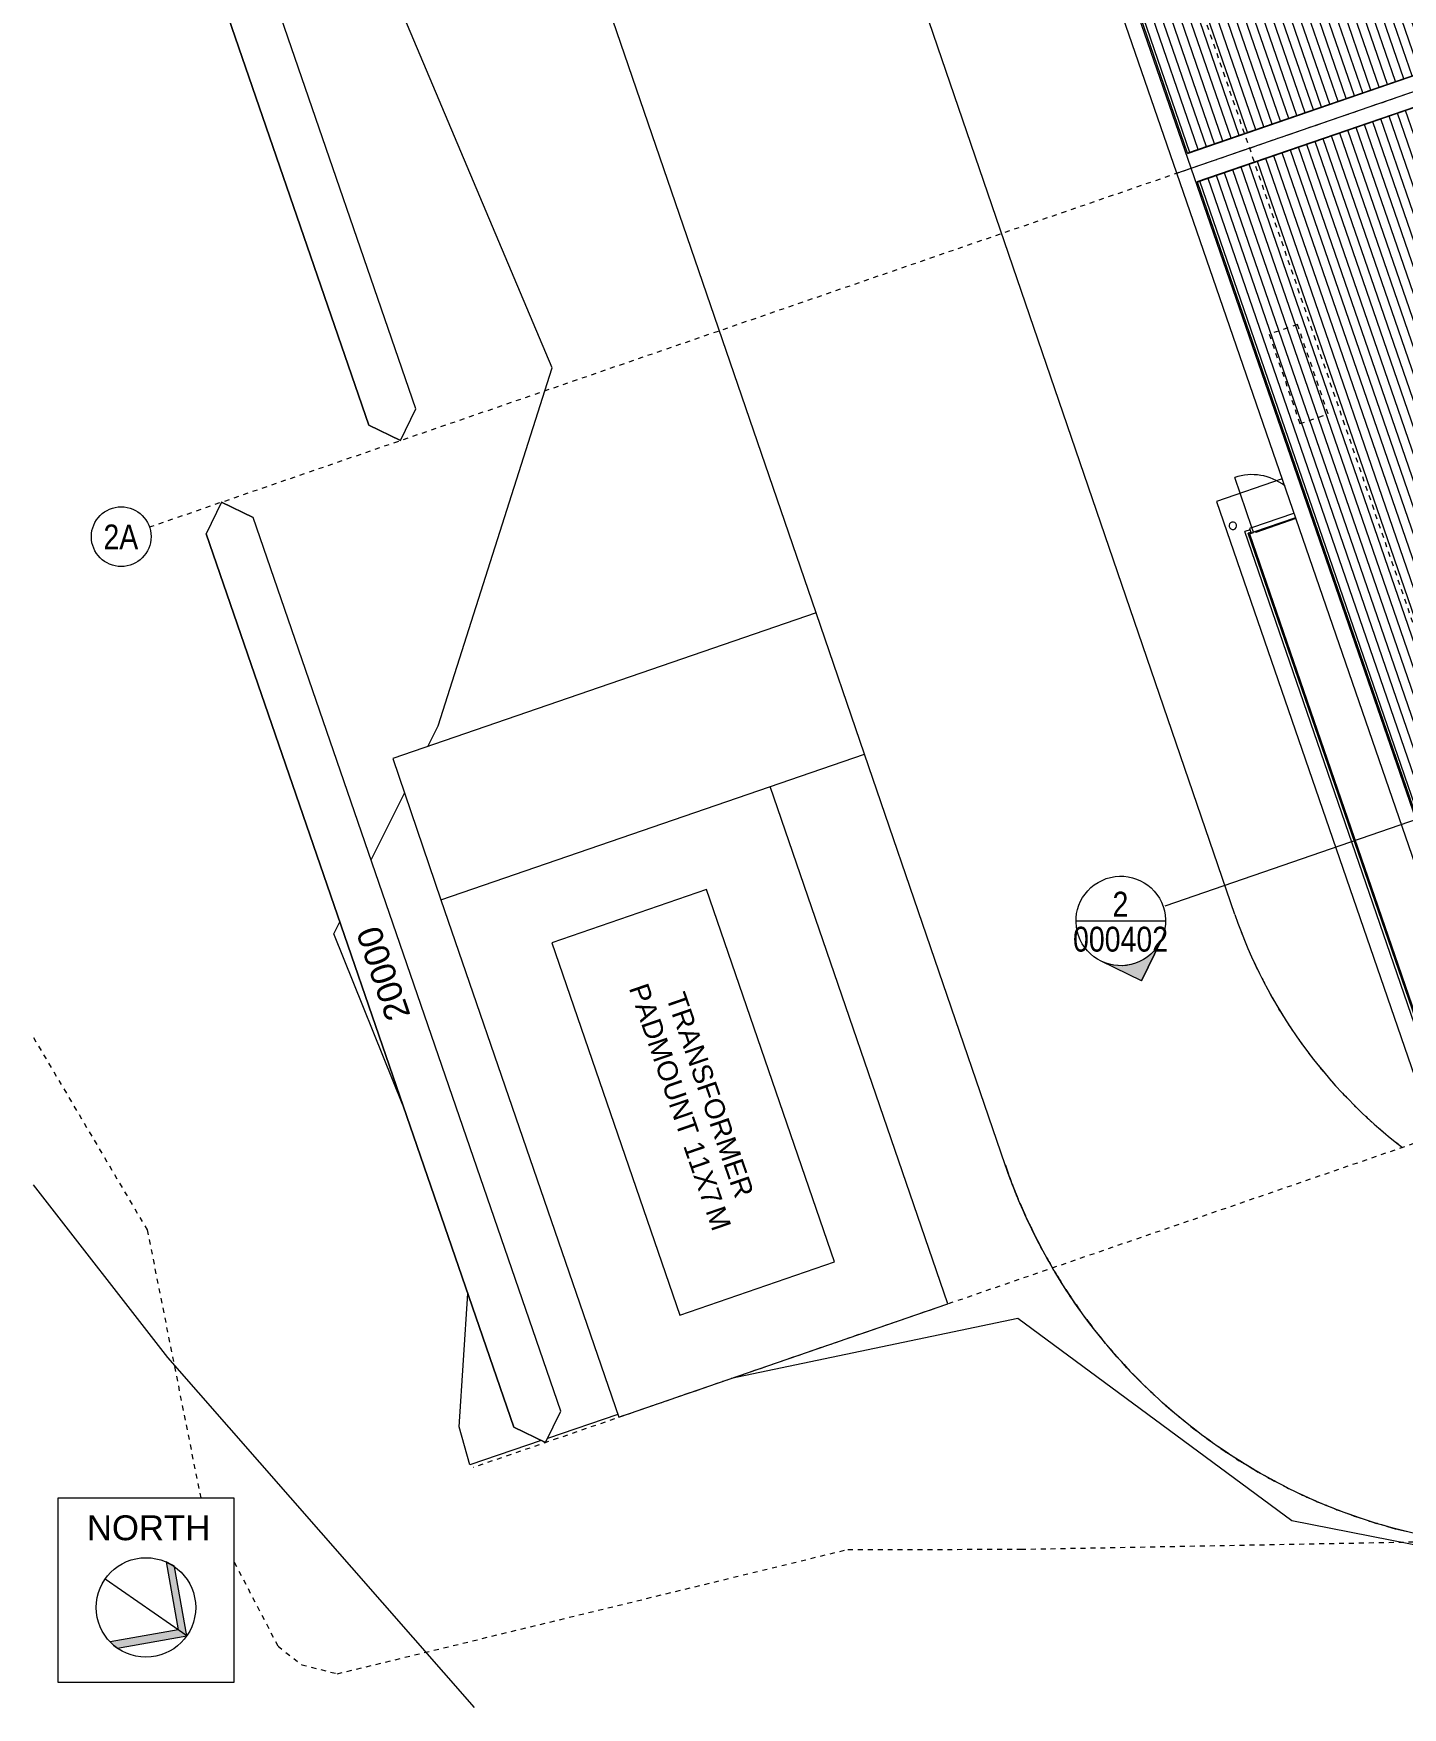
# Model space of a CAD drawing. Header units: metres. Extents: x -2477 to -2336, y 3945 to 4052.
# Drawn here: x -2476.03 to -2448.5, y 3945.45 to 3979.11 of the extents above; entities that cross this region are included whole.
import ezdxf

# ---------------------------------------------------------------- set-up
doc = ezdxf.new("R2010")
doc.units = ezdxf.units.M
for name, pattern in [('03 Dash Tight', [0.0045, 0.003, -0.0015]), ('AEC_Double Dash', [0.039, 0.015, -0.004, 0.006, -0.004, 0.006, -0.004]), ('Grid Line', [0.021, 0.012, -0.003, 0.003, -0.003])]:
    doc.linetypes.add(name, pattern=pattern)
for name, color, linetype, lineweight in [('A-ANNO-NOTE', 131, 'Continuous', 5), ('A-DETL', 90, 'Continuous', 13), ('A-DETL-GENF', 92, 'Continuous', 5), ('A-DETL-THIN', 151, 'Continuous', 5), ('A-DOOR', 31, 'Continuous', 5), ('A-FLOR', 192, 'Continuous', 5), ('A-GENM', 13, 'Continuous', 5), ('A-GLAZ-CWMG', 51, 'Continuous', 5), ('A-ROOF', 132, 'Continuous', 5), ('A-ROOF-PATT', 132, 'Continuous', 5), ('C-PRKG', 70, 'Continuous', 5), ('C-PROP-LINE', 91, 'AEC_Double Dash', 13), ('C-TOPO', 7, 'Continuous', 5), ('G-ANNO-SYMB', 111, 'Continuous', 5), ('G-ANNO-TEXT', 231, 'Continuous', 5), ('S-GRID', 1, 'Continuous', 5), ('S-GRID-IDEN', 1, 'Continuous', 5)]:
    doc.layers.add(name, color=color, linetype=linetype, lineweight=lineweight)
doc.styles.add('Arial', font='arial.ttf', dxfattribs={"height": 0.5})
doc.styles.add('Arial Narrow', font='ARIALN.TTF', dxfattribs={"height": 0.5})
doc.styles.add('Arial_1', font='arial.ttf', dxfattribs={"height": 0.4})

# ---------------------------------------------------------------- blocks, each defined once
blk = doc.blocks.new('Generic Models 3 - Generic Models 2-971299-ROOF - Part A')
at = {"layer": 'A-GENM'}
for p, q in [((-2396.794, 3972.914), (-2399.897, 3971.816)), ((-2394.151, 3965.449), (-2396.794, 3972.914)), ((-2399.897, 3971.816), (-2397.253, 3964.35)), ((-2397.253, 3964.35), (-2394.151, 3965.449))]:
    blk.add_line(p, q, dxfattribs=at)
blk = doc.blocks.new('Ridge Capping - Ridge Capping-1882401-ROOF - Part A')
at = {"layer": 'A-ROOF'}
for p, q in [((-2347.947, 4012.804), (-2452.826, 3976.69)), ((-2347.954, 4012.81), (-2452.82, 3976.701)), ((-2452.729, 3976.407), (-2347.725, 4012.564)), ((-2347.626, 4012.281), (-2452.631, 3976.124)), ((-2347.624, 4012.274), (-2452.621, 3976.12))]:
    blk.add_line(p, q, dxfattribs=at)
blk = doc.blocks.new('Roof Gutters3 - Roof Gutters-1885272-ROOF - Part A')
at = {"layer": 'A-ROOF'}
for p, q in [((-2453.039, 3976.301), (-2459.493, 3995.01)), ((-2452.747, 3976.401), (-2459.201, 3995.111)), ((-2452.821, 3976.699), (-2459.175, 3995.119)), ((-2453.039, 3976.301), (-2452.747, 3976.401)), ((-2446.585, 3957.591), (-2453.039, 3976.301)), ((-2452.747, 3976.401), (-2452.729, 3976.407)), ((-2446.293, 3957.691), (-2452.747, 3976.401)), ((-2446.268, 3957.701), (-2452.622, 3976.121))]:
    blk.add_line(p, q, dxfattribs=at)
blk = doc.blocks.new('Bollard_Typical - 150mm Diameter - BOL001 _fixed_-V14-ROOF - Part A')
at = {"layer": 'C-PRKG'}
for start, end in [(360, 180), (180, 0)]:
    blk.add_arc((0.0012, -0.075), 0.075, start, end, dxfattribs=at)
blk = doc.blocks.new('Rectangular Mullion - LVR002 - Swaged Louvre-3392766-ROOF - Part A')
at = {"layer": 'A-GLAZ-CWMG'}
for p, q in [((-2447.711, 3957.596), (-2451.671, 3969.095)), ((-2447.658, 3957.614), (-2451.599, 3969.06)), ((-2451.574, 3969.047), (-2447.639, 3957.621)), ((-2447.658, 3957.614), (-2447.711, 3957.596)), ((-2447.639, 3957.621), (-2447.658, 3957.614))]:
    blk.add_line(p, q, dxfattribs=at)
blk = doc.blocks.new('Rectangular Mullion - LVR002 - Swaged Louvre-3392767-ROOF - Part A')
at = {"layer": 'A-GLAZ-CWMG'}
for p, q in [((-2451.565, 3969.131), (-2451.671, 3969.095)), ((-2451.547, 3969.078), (-2451.599, 3969.06)), ((-2451.574, 3969.047), (-2451.493, 3969.075)), ((-2451.495, 3969.08), (-2451.493, 3969.075))]:
    blk.add_line(p, q, dxfattribs=at)
blk = doc.blocks.new('Curtain_Wall_Louvre_DoubleDoor - Louvre Double Door-3474615-ROOF - Part A')
at = {"layer": 'A-DOOR'}
for p, q in [((0.177, 0.067), (1.028, 0.067)), ((0.177, 0.065), (1.028, 0.065)), ((1.028, 0.067), (1.028, 0.065)), ((1.028, 0.065), (1.028, 0.05)), ((1.072, -0.05), (1.072, -1.114))]:
    blk.add_line(p, q, dxfattribs=at)
blk.add_arc((1.072, -0.042), 1.072, 213.1658, 270, dxfattribs=at)
blk = doc.blocks.new('Rectangular Mullion - 50x100mm-3470729-ROOF - Part A')
at = {"layer": 'A-GLAZ-CWMG'}
for p, q in [((-2451.527, 3969.174), (-2450.681, 3969.466)), ((-2450.648, 3969.371), (-2451.494, 3969.08)), ((-2451.494, 3969.08), (-2451.527, 3969.174))]:
    blk.add_line(p, q, dxfattribs=at)
blk = doc.blocks.new('Rectangular Mullion - 50x100mm-3397065-ROOF - Part A')
at = {"layer": 'A-GLAZ-CWMG'}
for p, q in [((-0.05, -0.05), (-0.05, 0.05)), ((-0.05, 0.05), (0, 0.05)), ((0, 0.05), (0, -0.05)), ((0, -0.05), (-0.05, -0.05))]:
    blk.add_line(p, q, dxfattribs=at)
blk = doc.blocks.new('Family - ___-240017-ROOF - Part A')
at = {"layer": 'C-PROP-LINE'}
for p, q in [((-2476.029, 3958.921), (-2473.742, 3955.054)), ((-2473.742, 3955.054), (-2472.666, 3949.666)), ((-2472.666, 3949.666), (-2472.665, 3949.663)), ((-2456.174, 3948.633), (-2448.033, 3948.786)), ((-2471.992, 3948.373), (-2471.111, 3946.683)), ((-2469.919, 3946.129), (-2459.651, 3948.629)), ((-2459.651, 3948.629), (-2456.174, 3948.633)), ((-2471.111, 3946.683), (-2470.635, 3946.311)), ((-2470.635, 3946.311), (-2469.919, 3946.129))]:
    blk.add_line(p, q, dxfattribs=at)
blk = doc.blocks.new('Dimension - Grids _2D_ - 1-200-639481-ROOF - Part A')
at = {"layer": 'A-DETL-GENF'}
for p, q in [((-9.323, 0.5), (-9.823, 0)), ((-9.823, 0), (-9.323, 0.5)), ((9.677, 0.5), (-9.323, 0.5)), ((-9.323, 0.5), (9.677, 0.5)), ((10.177, 0), (9.677, 0.5)), ((10.177, 0), (9.677, 0.5)), ((-9.823, 0), (-9.323, -0.5)), ((-9.823, 0), (-9.323, -0.5)), ((9.677, -0.5), (10.177, 0)), ((10.177, 0), (9.677, -0.5)), ((-9.323, -0.5), (9.677, -0.5)), ((-9.323, -0.5), (9.677, -0.5))]:
    blk.add_line(p, q, dxfattribs=at)
blk = doc.blocks.new('Grid - A1-3055139-ROOF - Part A')
at = {"layer": 'S-GRID-IDEN'}
blk.add_circle((0, 0), 0.003, dxfattribs=at)
blk = doc.blocks.new('Section - Black 2-3055132-ROOF - Part A')
at = {"layer": 'G-ANNO-SYMB'}
h = blk.add_hatch(color=256, dxfattribs=at)
edge = h.paths.add_edge_path()
edge.add_line((-0.00788, 0.00318), (-0.0047, 0.00636))
edge.add_line((-0.0047, 0.00636), (-0.00152, 0.00318))
edge.add_arc((-0.0047, 0), 0.0045, 45, 135)
for p, q in [((-0.0047, 0.00636), (-0.00788, 0.00318)), ((-0.0047, 0.00636), (-0.00788, 0.00318)), ((-0.0047, 0.00636), (-0.00152, 0.00318)), ((-0.00152, 0.00318), (-0.0047, 0.00636))]:
    blk.add_line(p, q, dxfattribs=at)
for start, end in [(360, 180), (45, 135), (180, 360)]:
    blk.add_arc((-0.0047, 0), 0.0045, start, end, dxfattribs=at)

msp = doc.modelspace()

# ---------------------------------------------------------------- hatches: boundary and pattern name
at = {"layer": 'A-DETL-GENF'}
msp.add_hatch(color=7, dxfattribs=at).paths.add_polyline_path([(-2474.341, 3946.645), (-2472.947, 3946.89), (-2473.193, 3948.283), (-2473.276, 3948.335), (-2473.363, 3948.379), (-2473.121, 3947.012), (-2474.488, 3946.771), (-2474.417, 3946.705)])
at = {"layer": 'A-ROOF-PATT'}
h = msp.add_hatch(dxfattribs=at)
h.set_pattern_fill('FP_3', color=256, style=0, pattern_type=2)
h.set_pattern_definition([(289, (-11.344, 32.944), (0.165465751, 0.056974427), [])])
h.paths.add_polyline_path([(-2452.821, 3976.7), (-2347.954, 4012.81), (-2353.849, 4029.929), (-2353.842, 4029.932), (-2354.291, 4031.234), (-2459.175, 3995.119), (-2453.039, 3977.33)])
h.paths.add_polyline_path([(-2449.674, 3987.384), (-2449.671, 3987.386), (-2449.671, 3987.385)])
h.paths.add_polyline_path([(-2448.824, 3987.677), (-2448.821, 3987.679), (-2448.822, 3987.678)])
h.paths.add_polyline_path([(-2448.314, 3987.853), (-2448.312, 3987.855), (-2448.312, 3987.854)])
h.paths.add_polyline_path([(-2356.499, 4019.469), (-2356.496, 4019.471), (-2356.496, 4019.47)])
h.paths.add_polyline_path([(-2355.649, 4019.761), (-2355.646, 4019.764), (-2355.646, 4019.763)])
h.paths.add_polyline_path([(-2355.139, 4019.937), (-2355.136, 4019.939), (-2355.136, 4019.938)])
h.paths.add_polyline_path([(-2352.023, 4021.002), (-2352.031, 4021), (-2352.024, 4021.001)])
h.paths.add_polyline_path([(-2353.553, 4020.475), (-2353.561, 4020.474), (-2353.554, 4020.475)])
h.paths.add_polyline_path([(-2445.199, 3988.919), (-2445.207, 3988.918), (-2445.201, 3988.919)])
h.paths.add_polyline_path([(-2446.729, 3988.392), (-2446.737, 3988.39), (-2446.73, 3988.392)])
h.paths.add_polyline_path([(-2450.335, 3987.035), (-2450.384, 3987.183), (-2449.864, 3987.362), (-2449.85, 3987.324), (-2449.703, 3987.375), (-2449.427, 3987.47), (-2449.421, 3987.473), (-2444.712, 3989.097), (-2444.727, 3989.141), (-2444.723, 3989.141), (-2444.723, 3989.144), (-2444.565, 3989.198), (-2444.565, 3989.198), (-2444.561, 3989.198), (-2444.546, 3989.153), (-2439.228, 3990.984), (-2439.243, 3991.029), (-2439.239, 3991.029), (-2439.239, 3991.032), (-2439.082, 3991.086), (-2439.082, 3991.086), (-2439.078, 3991.086), (-2439.062, 3991.041), (-2433.744, 3992.872), (-2433.76, 3992.917), (-2433.756, 3992.918), (-2433.756, 3992.92), (-2433.598, 3992.974), (-2433.598, 3992.974), (-2433.594, 3992.974), (-2433.579, 3992.929), (-2428.261, 3994.76), (-2428.276, 3994.805), (-2428.272, 3994.806), (-2428.272, 3994.808), (-2428.114, 3994.862), (-2428.114, 3994.862), (-2428.11, 3994.862), (-2428.095, 3994.817), (-2422.777, 3996.649), (-2422.793, 3996.694), (-2422.789, 3996.694), (-2422.789, 3996.696), (-2422.631, 3996.75), (-2422.631, 3996.751), (-2422.627, 3996.75), (-2422.611, 3996.705), (-2417.293, 3998.537), (-2417.309, 3998.582), (-2417.305, 3998.582), (-2417.305, 3998.584), (-2417.147, 3998.638), (-2417.147, 3998.639), (-2417.143, 3998.638), (-2417.128, 3998.594), (-2411.81, 4000.425), (-2411.825, 4000.47), (-2411.822, 4000.47), (-2411.821, 4000.473), (-2411.664, 4000.527), (-2411.664, 4000.527), (-2411.66, 4000.527), (-2411.644, 4000.482), (-2406.327, 4002.314), (-2406.342, 4002.358), (-2406.338, 4002.358), (-2406.338, 4002.361), (-2406.18, 4002.415), (-2406.18, 4002.415), (-2406.176, 4002.415), (-2406.161, 4002.37), (-2400.843, 4004.201), (-2400.858, 4004.246), (-2400.854, 4004.247), (-2400.854, 4004.249), (-2400.697, 4004.303), (-2400.697, 4004.303), (-2400.693, 4004.303), (-2400.677, 4004.258), (-2395.359, 4006.089), (-2395.375, 4006.134), (-2395.371, 4006.135), (-2395.371, 4006.137), (-2395.213, 4006.191), (-2395.213, 4006.191), (-2395.209, 4006.191), (-2395.194, 4006.146), (-2389.876, 4007.978), (-2389.891, 4008.023), (-2389.887, 4008.023), (-2389.887, 4008.025), (-2389.729, 4008.079), (-2389.729, 4008.08), (-2389.725, 4008.079), (-2389.71, 4008.035), (-2384.392, 4009.866), (-2384.408, 4009.911), (-2384.404, 4009.911), (-2384.404, 4009.914), (-2384.246, 4009.968), (-2384.246, 4009.968), (-2384.242, 4009.968), (-2384.226, 4009.923), (-2378.908, 4011.754), (-2378.924, 4011.799), (-2378.92, 4011.799), (-2378.92, 4011.802), (-2378.762, 4011.856), (-2378.762, 4011.856), (-2378.758, 4011.856), (-2378.743, 4011.811), (-2373.425, 4013.642), (-2373.44, 4013.687), (-2373.437, 4013.688), (-2373.436, 4013.69), (-2373.279, 4013.744), (-2373.279, 4013.744), (-2373.275, 4013.744), (-2373.259, 4013.699), (-2367.941, 4015.53), (-2367.957, 4015.575), (-2367.953, 4015.576), (-2367.953, 4015.578), (-2367.795, 4015.632), (-2367.795, 4015.632), (-2367.791, 4015.632), (-2367.776, 4015.587), (-2362.458, 4017.419), (-2362.473, 4017.464), (-2362.469, 4017.464), (-2362.469, 4017.466), (-2362.312, 4017.52), (-2362.312, 4017.521), (-2362.308, 4017.52), (-2362.292, 4017.476), (-2356.974, 4019.307), (-2356.99, 4019.352), (-2356.986, 4019.352), (-2356.986, 4019.355), (-2356.828, 4019.409), (-2356.828, 4019.409), (-2356.824, 4019.408), (-2356.807, 4019.364), (-2356.534, 4019.458), (-2356.258, 4019.553), (-2356.212, 4019.569), (-2356.201, 4019.572), (-2355.797, 4019.712), (-2351.668, 4021.133), (-2351.68, 4021.17), (-2351.159, 4021.35), (-2351.109, 4021.202), (-2351.631, 4021.023), (-2351.666, 4021.125), (-2352.236, 4020.928), (-2356.805, 4019.354), (-2356.759, 4019.22), (-2356.764, 4019.223), (-2356.764, 4019.22), (-2356.765, 4019.219), (-2356.922, 4019.166), (-2356.922, 4019.166), (-2356.925, 4019.163), (-2356.972, 4019.299), (-2362.29, 4017.468), (-2362.243, 4017.332), (-2362.247, 4017.334), (-2362.248, 4017.332), (-2362.249, 4017.331), (-2362.405, 4017.278), (-2362.405, 4017.278), (-2362.408, 4017.275), (-2362.455, 4017.411), (-2367.773, 4015.58), (-2367.726, 4015.444), (-2367.731, 4015.446), (-2367.731, 4015.444), (-2367.733, 4015.443), (-2367.889, 4015.39), (-2367.889, 4015.389), (-2367.892, 4015.387), (-2367.939, 4015.523), (-2373.257, 4013.692), (-2373.21, 4013.556), (-2373.215, 4013.558), (-2373.215, 4013.556), (-2373.216, 4013.555), (-2373.372, 4013.502), (-2373.372, 4013.501), (-2373.375, 4013.499), (-2373.422, 4013.635), (-2378.74, 4011.803), (-2378.694, 4011.668), (-2378.698, 4011.67), (-2378.698, 4011.667), (-2378.7, 4011.667), (-2378.856, 4011.613), (-2378.856, 4011.613), (-2378.859, 4011.611), (-2378.906, 4011.746), (-2384.224, 4009.915), (-2384.177, 4009.779), (-2384.182, 4009.782), (-2384.182, 4009.779), (-2384.183, 4009.779), (-2384.34, 4009.725), (-2384.34, 4009.725), (-2384.343, 4009.722), (-2384.389, 4009.858), (-2389.707, 4008.027), (-2389.661, 4007.891), (-2389.665, 4007.893), (-2389.665, 4007.891), (-2389.667, 4007.89), (-2389.823, 4007.837), (-2389.823, 4007.837), (-2389.826, 4007.834), (-2389.873, 4007.97), (-2395.191, 4006.139), (-2395.144, 4006.003), (-2395.149, 4006.005), (-2395.149, 4006.003), (-2395.153, 4006.001), (-2395.307, 4005.949), (-2395.307, 4005.948), (-2395.31, 4005.946), (-2395.357, 4006.082), (-2400.675, 4004.251), (-2400.628, 4004.115), (-2400.632, 4004.117), (-2400.633, 4004.115), (-2400.634, 4004.114), (-2400.79, 4004.061), (-2400.79, 4004.06), (-2400.793, 4004.058), (-2400.84, 4004.194), (-2406.158, 4002.363), (-2406.111, 4002.227), (-2406.116, 4002.229), (-2406.116, 4002.226), (-2406.118, 4002.226), (-2406.274, 4002.172), (-2406.274, 4002.172), (-2406.277, 4002.17), (-2406.324, 4002.306), (-2411.642, 4000.474), (-2411.595, 4000.339), (-2411.6, 4000.341), (-2411.6, 4000.338), (-2411.601, 4000.338), (-2411.757, 4000.284), (-2411.757, 4000.284), (-2411.76, 4000.282), (-2411.807, 4000.417), (-2417.125, 3998.586), (-2417.079, 3998.45), (-2417.083, 3998.452), (-2417.083, 3998.45), (-2417.085, 3998.449), (-2417.241, 3998.396), (-2417.241, 3998.396), (-2417.244, 3998.393), (-2417.291, 3998.529), (-2422.609, 3996.698), (-2422.562, 3996.562), (-2422.567, 3996.564), (-2422.567, 3996.562), (-2422.568, 3996.561), (-2422.725, 3996.508), (-2422.725, 3996.508), (-2422.728, 3996.505), (-2422.774, 3996.641), (-2428.092, 3994.81), (-2428.046, 3994.674), (-2428.05, 3994.676), (-2428.05, 3994.674), (-2428.052, 3994.673), (-2428.208, 3994.62), (-2428.208, 3994.619), (-2428.211, 3994.617), (-2428.258, 3994.753), (-2433.576, 3992.922), (-2433.529, 3992.786), (-2433.534, 3992.788), (-2433.534, 3992.786), (-2433.535, 3992.785), (-2433.692, 3992.732), (-2433.692, 3992.731), (-2433.695, 3992.729), (-2433.742, 3992.865), (-2439.06, 3991.033), (-2439.013, 3990.898), (-2439.017, 3990.9), (-2439.018, 3990.897), (-2439.019, 3990.897), (-2439.175, 3990.843), (-2439.175, 3990.843), (-2439.178, 3990.841), (-2439.225, 3990.976), (-2444.543, 3989.145), (-2444.496, 3989.009), (-2444.501, 3989.012), (-2444.501, 3989.009), (-2444.503, 3989.008), (-2444.659, 3988.955), (-2444.659, 3988.955), (-2444.662, 3988.952), (-2444.71, 3989.089), (-2444.916, 3989.017), (-2444.937, 3989.009), (-2449.848, 3987.316), (-2449.815, 3987.214), (-2450.315, 3987.042)])
h.paths.add_polyline_path([(-2446.355, 3988.522), (-2446.339, 3988.527), (-2446.352, 3988.523)])
h.paths.add_polyline_path([(-2445.229, 3988.91), (-2445.212, 3988.916), (-2445.229, 3988.91)])
h.paths.add_polyline_path([(-2353.179, 4020.605), (-2353.163, 4020.61), (-2353.175, 4020.606)])
h.paths.add_polyline_path([(-2352.053, 4020.992), (-2352.036, 4020.998), (-2352.053, 4020.992)])
h = msp.add_hatch(dxfattribs=at)
h.set_pattern_fill('FP_2', color=256, style=0, pattern_type=2)
h.set_pattern_definition([(109, (-11.202, 32.533), (-0.165465751, -0.056974427), [])])
h.paths.add_polyline_path([(-2345.649, 4003.051), (-2345.651, 4003.048), (-2345.65, 4003.05)])
h.paths.add_polyline_path([(-2347.645, 4002.362), (-2347.648, 4002.36), (-2347.647, 4002.361)])
h.paths.add_polyline_path([(-2348.533, 4002.056), (-2348.536, 4002.054), (-2348.534, 4002.056)])
h.paths.add_polyline_path([(-2438.679, 3971.016), (-2438.681, 3971.014), (-2438.68, 3971.016)])
h.paths.add_polyline_path([(-2440.675, 3970.329), (-2440.678, 3970.327), (-2440.678, 3970.328)])
h.paths.add_polyline_path([(-2441.564, 3970.024), (-2441.567, 3970.021), (-2441.565, 3970.023)])
h.paths.add_polyline_path([(-2442.768, 3969.616), (-2442.76, 3969.618), (-2442.767, 3969.617)])
h.paths.add_polyline_path([(-2442.301, 3969.777), (-2442.291, 3969.779), (-2442.3, 3969.777)])
h.paths.add_polyline_path([(-2439.204, 3970.842), (-2439.194, 3970.845), (-2439.203, 3970.843)])
h.paths.add_polyline_path([(-2349.737, 4001.648), (-2349.729, 4001.65), (-2349.736, 4001.649)])
h.paths.add_polyline_path([(-2349.27, 4001.809), (-2349.26, 4001.812), (-2349.269, 4001.809)])
h.paths.add_polyline_path([(-2346.174, 4002.876), (-2346.164, 4002.879), (-2346.173, 4002.877)])
h.paths.add_polyline_path([(-2446.272, 3957.699), (-2397.722, 3974.416), (-2396.789, 3971.706), (-2340.796, 3991.296), (-2344.898, 4003.207), (-2345.402, 4003.034), (-2345.433, 4003.124), (-2346.492, 4002.759), (-2346.495, 4002.757), (-2350.563, 4001.354), (-2350.522, 4001.235), (-2350.526, 4001.234), (-2350.526, 4001.232), (-2350.684, 4001.178), (-2350.684, 4001.178), (-2350.688, 4001.178), (-2350.729, 4001.298), (-2356.039, 3999.47), (-2355.997, 3999.349), (-2356.001, 3999.349), (-2356.001, 3999.347), (-2356.159, 3999.293), (-2356.159, 3999.292), (-2356.163, 3999.293), (-2356.204, 3999.413), (-2361.514, 3997.585), (-2361.472, 3997.464), (-2361.476, 3997.464), (-2361.476, 3997.461), (-2361.634, 3997.407), (-2361.634, 3997.407), (-2361.638, 3997.407), (-2361.679, 3997.528), (-2366.989, 3995.699), (-2366.947, 3995.579), (-2366.951, 3995.579), (-2366.951, 3995.576), (-2367.109, 3995.522), (-2367.109, 3995.522), (-2367.113, 3995.522), (-2367.154, 3995.642), (-2372.464, 3993.814), (-2372.422, 3993.694), (-2372.426, 3993.693), (-2372.426, 3993.691), (-2372.584, 3993.637), (-2372.584, 3993.637), (-2372.588, 3993.637), (-2372.629, 3993.757), (-2377.939, 3991.929), (-2377.897, 3991.809), (-2377.901, 3991.808), (-2377.901, 3991.806), (-2378.059, 3991.752), (-2378.059, 3991.752), (-2378.063, 3991.752), (-2378.104, 3991.872), (-2383.414, 3990.044), (-2383.372, 3989.923), (-2383.376, 3989.923), (-2383.376, 3989.921), (-2383.534, 3989.867), (-2383.534, 3989.866), (-2383.538, 3989.867), (-2383.579, 3989.987), (-2388.889, 3988.159), (-2388.847, 3988.038), (-2388.851, 3988.038), (-2388.851, 3988.035), (-2389.009, 3987.981), (-2389.009, 3987.981), (-2389.013, 3987.981), (-2389.054, 3988.102), (-2394.364, 3986.273), (-2394.322, 3986.153), (-2394.326, 3986.153), (-2394.326, 3986.15), (-2394.484, 3986.096), (-2394.484, 3986.096), (-2394.488, 3986.096), (-2394.529, 3986.216), (-2399.839, 3984.388), (-2399.797, 3984.268), (-2399.801, 3984.267), (-2399.801, 3984.265), (-2399.959, 3984.211), (-2399.959, 3984.211), (-2399.963, 3984.211), (-2400.004, 3984.331), (-2405.314, 3982.503), (-2405.272, 3982.383), (-2405.276, 3982.382), (-2405.276, 3982.38), (-2405.434, 3982.326), (-2405.434, 3982.326), (-2405.438, 3982.326), (-2405.479, 3982.446), (-2410.789, 3980.618), (-2410.747, 3980.497), (-2410.751, 3980.497), (-2410.751, 3980.495), (-2410.909, 3980.441), (-2410.909, 3980.44), (-2410.913, 3980.441), (-2410.954, 3980.561), (-2416.264, 3978.733), (-2416.222, 3978.612), (-2416.226, 3978.612), (-2416.226, 3978.609), (-2416.384, 3978.555), (-2416.384, 3978.555), (-2416.388, 3978.555), (-2416.429, 3978.676), (-2421.739, 3976.847), (-2421.698, 3976.727), (-2421.701, 3976.727), (-2421.701, 3976.724), (-2421.859, 3976.67), (-2421.859, 3976.67), (-2421.863, 3976.67), (-2421.904, 3976.79), (-2427.214, 3974.962), (-2427.173, 3974.842), (-2427.176, 3974.841), (-2427.177, 3974.839), (-2427.334, 3974.785), (-2427.334, 3974.785), (-2427.338, 3974.785), (-2427.38, 3974.905), (-2432.689, 3973.077), (-2432.648, 3972.957), (-2432.651, 3972.956), (-2432.652, 3972.954), (-2432.809, 3972.9), (-2432.809, 3972.9), (-2432.813, 3972.9), (-2432.855, 3973.02), (-2438.164, 3971.192), (-2438.123, 3971.071), (-2438.126, 3971.071), (-2438.127, 3971.069), (-2438.284, 3971.015), (-2438.284, 3971.014), (-2438.288, 3971.015), (-2438.331, 3971.135), (-2438.545, 3971.061), (-2438.577, 3971.05), (-2438.608, 3971.039), (-2438.648, 3971.026), (-2438.729, 3970.998), (-2438.969, 3970.916), (-2439.204, 3970.835), (-2439.245, 3970.82), (-2443.461, 3969.368), (-2443.432, 3969.279), (-2443.952, 3969.1), (-2444.003, 3969.247), (-2443.481, 3969.427), (-2443.464, 3969.377), (-2438.333, 3971.144), (-2438.353, 3971.203), (-2438.348, 3971.201), (-2438.348, 3971.203), (-2438.347, 3971.204), (-2438.19, 3971.257), (-2438.191, 3971.257), (-2438.187, 3971.26), (-2438.167, 3971.199), (-2432.857, 3973.027), (-2432.878, 3973.088), (-2432.873, 3973.086), (-2432.873, 3973.088), (-2432.872, 3973.089), (-2432.715, 3973.142), (-2432.715, 3973.143), (-2432.712, 3973.145), (-2432.692, 3973.084), (-2427.382, 3974.913), (-2427.403, 3974.973), (-2427.398, 3974.971), (-2427.398, 3974.973), (-2427.397, 3974.974), (-2427.24, 3975.027), (-2427.24, 3975.028), (-2427.237, 3975.03), (-2427.217, 3974.97), (-2421.907, 3976.798), (-2421.928, 3976.858), (-2421.923, 3976.856), (-2421.923, 3976.859), (-2421.922, 3976.859), (-2421.765, 3976.913), (-2421.765, 3976.913), (-2421.762, 3976.915), (-2421.742, 3976.855), (-2416.432, 3978.683), (-2416.453, 3978.743), (-2416.448, 3978.741), (-2416.448, 3978.744), (-2416.436, 3978.748), (-2416.29, 3978.798), (-2416.29, 3978.798), (-2416.287, 3978.8), (-2416.267, 3978.74), (-2410.957, 3980.568), (-2410.978, 3980.629), (-2410.973, 3980.627), (-2410.973, 3980.629), (-2410.972, 3980.63), (-2410.815, 3980.683), (-2410.815, 3980.683), (-2410.812, 3980.686), (-2410.792, 3980.625), (-2405.482, 3982.453), (-2405.503, 3982.514), (-2405.498, 3982.512), (-2405.498, 3982.514), (-2405.497, 3982.515), (-2405.34, 3982.568), (-2405.34, 3982.569), (-2405.337, 3982.571), (-2405.316, 3982.51), (-2400.007, 3984.339), (-2400.028, 3984.399), (-2400.023, 3984.397), (-2400.023, 3984.399), (-2400.022, 3984.4), (-2399.865, 3984.453), (-2399.865, 3984.454), (-2399.862, 3984.456), (-2399.841, 3984.396), (-2394.532, 3986.224), (-2394.553, 3986.284), (-2394.548, 3986.282), (-2394.548, 3986.285), (-2394.547, 3986.285), (-2394.39, 3986.339), (-2394.39, 3986.339), (-2394.387, 3986.341), (-2394.366, 3986.281), (-2389.057, 3988.109), (-2389.078, 3988.17), (-2389.073, 3988.167), (-2389.073, 3988.17), (-2389.072, 3988.17), (-2388.915, 3988.224), (-2388.915, 3988.224), (-2388.912, 3988.227), (-2388.891, 3988.166), (-2383.582, 3989.994), (-2383.603, 3990.055), (-2383.598, 3990.053), (-2383.598, 3990.055), (-2383.597, 3990.056), (-2383.44, 3990.109), (-2383.44, 3990.109), (-2383.437, 3990.112), (-2383.416, 3990.051), (-2378.107, 3991.879), (-2378.126, 3991.94), (-2378.123, 3991.938), (-2378.123, 3991.94), (-2378.121, 3991.941), (-2377.965, 3991.994), (-2377.965, 3991.995), (-2377.962, 3991.997), (-2377.941, 3991.936), (-2372.632, 3993.765), (-2372.653, 3993.825), (-2372.648, 3993.823), (-2372.648, 3993.825), (-2372.646, 3993.826), (-2372.49, 3993.879), (-2372.49, 3993.88), (-2372.487, 3993.882), (-2372.466, 3993.822), (-2367.157, 3995.65), (-2367.178, 3995.71), (-2367.173, 3995.708), (-2367.173, 3995.711), (-2367.171, 3995.711), (-2367.015, 3995.765), (-2367.015, 3995.765), (-2367.012, 3995.767), (-2366.991, 3995.707), (-2361.682, 3997.535), (-2361.703, 3997.596), (-2361.698, 3997.593), (-2361.698, 3997.596), (-2361.696, 3997.596), (-2361.54, 3997.65), (-2361.54, 3997.65), (-2361.537, 3997.653), (-2361.516, 3997.592), (-2356.207, 3999.42), (-2356.228, 3999.481), (-2356.223, 3999.479), (-2356.223, 3999.481), (-2356.221, 3999.482), (-2356.065, 3999.535), (-2356.065, 3999.535), (-2356.062, 3999.538), (-2356.041, 3999.477), (-2350.732, 4001.305), (-2350.753, 4001.366), (-2350.748, 4001.364), (-2350.748, 4001.366), (-2350.746, 4001.367), (-2350.59, 4001.42), (-2350.59, 4001.421), (-2350.587, 4001.423), (-2350.565, 4001.362), (-2350.377, 4001.427), (-2350.321, 4001.447), (-2345.436, 4003.132), (-2345.453, 4003.181), (-2344.949, 4003.355), (-2346.35, 4007.43), (-2346.327, 4007.439), (-2346.303, 4007.449), (-2347.927, 4012.168), (-2347.627, 4012.271), (-2345.999, 4007.55), (-2345.998, 4007.55), (-2347.624, 4012.274), (-2452.621, 3976.12), (-2446.268, 3957.701)])

# ---------------------------------------------------------------- linework, layer by layer
at = {"layer": 'A-DETL', "linetype": '03 Dash Tight', "lineweight": 5}
for p, q in [((-2450.612, 3973.256), (-2451.179, 3973.061)), ((-2449.993, 3971.46), (-2450.611, 3973.257)), ((-2451.179, 3973.061), (-2450.562, 3971.264)), ((-2450.562, 3971.264), (-2449.993, 3971.46))]:
    msp.add_line(p, q, dxfattribs=at)
at = {"layer": 'A-DETL', "lineweight": 18}
for p, q in [((-2475.542, 3949.663), (-2475.542, 3945.963)), ((-2471.992, 3949.663), (-2475.542, 3949.663)), ((-2471.992, 3945.963), (-2471.992, 3949.663)), ((-2475.542, 3945.963), (-2471.992, 3945.963))]:
    msp.add_line(p, q, dxfattribs=at)
at = {"layer": 'A-DETL', "lineweight": 5}
msp.add_line((-2472.947, 3946.89), (-2474.587, 3948.035), dxfattribs=at)
msp.add_circle((-2473.767, 3947.463), 1, dxfattribs=at)
at = {"layer": 'A-DETL-THIN'}
for p, q in [((-2473.363, 3948.379), (-2473.121, 3947.012)), ((-2472.947, 3946.89), (-2473.193, 3948.283)), ((-2473.121, 3947.012), (-2474.488, 3946.771)), ((-2474.341, 3946.645), (-2472.947, 3946.89))]:
    msp.add_line(p, q, dxfattribs=at)
for start, end in [(55, 66.1484), (223.8516, 235)]:
    msp.add_arc((-2473.767, 3947.464), 1, start, end, dxfattribs=at)
at = {"layer": 'A-FLOR'}
for p, q in [((-2460.289, 3967.458), (-2467.326, 3987.999)), ((-2450.919, 3970.156), (-2452.238, 3969.702)), ((-2452.238, 3969.702), (-2447.843, 3956.937)), ((-2460.289, 3967.458), (-2468.803, 3964.529)), ((-2459.317, 3964.62), (-2460.289, 3967.458)), ((-2468.803, 3964.529), (-2467.837, 3961.689)), ((-2467.837, 3961.689), (-2459.317, 3964.62)), ((-2456.488, 3956.365), (-2459.317, 3964.62)), ((-2457.639, 3953.565), (-2461.217, 3963.966)), ((-2467.837, 3961.689), (-2464.258, 3951.288)), ((-2464.258, 3951.288), (-2457.639, 3953.565))]:
    msp.add_line(p, q, dxfattribs=at)
for points in [[(-2451.751, 3961.068), (-2451.738, 3961.034), (-2451.724, 3960.999), (-2451.711, 3960.965)], [(-2451.621, 3960.745), (-2451.603, 3960.703), (-2451.585, 3960.661), (-2451.567, 3960.62)], [(-2451.479, 3960.426), (-2451.458, 3960.381), (-2451.437, 3960.336), (-2451.416, 3960.292)], [(-2451.163, 3959.804), (-2451.138, 3959.758), (-2451.112, 3959.713), (-2451.087, 3959.668)], [(-2450.989, 3959.501), (-2450.962, 3959.456), (-2450.934, 3959.412), (-2450.907, 3959.367)], [(-2450.804, 3959.205), (-2450.775, 3959.16), (-2450.746, 3959.116), (-2450.716, 3959.072)], [(-2450.609, 3958.916), (-2450.578, 3958.871), (-2450.547, 3958.827), (-2450.515, 3958.783)], [(-2450.404, 3958.633), (-2450.371, 3958.59), (-2450.338, 3958.546), (-2450.304, 3958.503)], [(-2450.189, 3958.358), (-2450.155, 3958.316), (-2450.12, 3958.273), (-2450.085, 3958.231)], [(-2449.965, 3958.09), (-2449.929, 3958.049), (-2449.893, 3958.008), (-2449.856, 3957.967)], [(-2449.732, 3957.831), (-2449.694, 3957.791), (-2449.656, 3957.751), (-2449.618, 3957.711)], [(-2449.238, 3957.338), (-2449.198, 3957.3), (-2449.157, 3957.262), (-2449.116, 3957.225)], [(-2448.979, 3957.104), (-2448.962, 3957.09), (-2448.946, 3957.076), (-2448.93, 3957.062)], [(-2448.93, 3957.062), (-2448.904, 3957.04), (-2448.879, 3957.018), (-2448.853, 3956.996)], [(-2448.711, 3956.88), (-2448.668, 3956.845), (-2448.625, 3956.81), (-2448.581, 3956.776)], [(-2445.704, 3948.66), (-2446.442, 3948.66), (-2447.917, 3948.804), (-2450.047, 3949.442), (-2452.014, 3950.479), (-2453.167, 3951.411), (-2453.693, 3951.928)]]:
    msp.add_open_spline(points, degree=3, dxfattribs=at)
for points, knots in [([(-2451.327, 3960.112), (-2451.304, 3960.067), (-2451.28, 3960.022), (-2451.256, 3959.976), (-2451.256, 3959.975)], [-0.88712715, -0.88712715, -0.88712715, -0.88712715, -0.875, -0.87465269, -0.87465269, -0.87465269, -0.87465269]), ([(-2449.49, 3957.58), (-2449.466, 3957.557), (-2449.426, 3957.517), (-2449.387, 3957.479), (-2449.371, 3957.463)], [-0.63313364, -0.63313364, -0.63313364, -0.63313364, -0.625, -0.61965555, -0.61965555, -0.61965555, -0.61965555]), ([(-2453.693, 3951.928), (-2454.322, 3952.546), (-2455.158, 3953.583), (-2456.011, 3955.13), (-2456.345, 3955.948), (-2456.488, 3956.365)], [-1, -1, -1, -1, -0.5, -0.25, 0, 0, 0, 0])]:
    msp.add_open_spline(points, degree=3, knots=knots, dxfattribs=at)
at = {"layer": 'C-TOPO'}
for p, q in [((-2451.87, 3961.397), (-2459.913, 3984.873)), ((-2465.595, 3972.386), (-2468.635, 3979.577)), ((-2467.888, 3965.189), (-2465.595, 3972.386)), ((-2468.098, 3964.772), (-2467.888, 3965.189)), ((-2469.24, 3962.497), (-2468.568, 3963.836)), ((-2469.989, 3961.005), (-2469.867, 3961.248)), ((-2468.599, 3957.565), (-2469.989, 3961.005)), ((-2473.325, 3952.488), (-2476.029, 3955.958)), ((-2456.363, 3956.017), (-2456.373, 3956.044)), ((-2456.212, 3955.64), (-2456.219, 3955.656)), ((-2456.071, 3955.318), (-2456.095, 3955.372)), ((-2455.909, 3954.979), (-2455.935, 3955.033)), ((-2455.912, 3954.985), (-2455.91, 3954.982)), ((-2455.74, 3954.654), (-2455.77, 3954.708)), ((-2455.562, 3954.335), (-2455.554, 3954.322)), ((-2467.469, 3951.097), (-2467.294, 3953.775)), ((-2455.37, 3954.017), (-2455.36, 3954)), ((-2454.948, 3953.389), (-2455.02, 3953.489)), ((-2456.234, 3953.275), (-2461.998, 3952.065)), ((-2450.723, 3949.207), (-2456.234, 3953.275)), ((-2454.308, 3952.582), (-2454.44, 3952.736)), ((-2467.16, 3945.451), (-2473.325, 3952.488)), ((-2453.835, 3952.07), (-2453.929, 3952.166)), ((-2453.721, 3951.955), (-2453.835, 3952.07)), ((-2453.445, 3951.692), (-2453.486, 3951.73)), ((-2453.189, 3951.461), (-2453.178, 3951.452)), ((-2467.251, 3950.329), (-2467.469, 3951.097)), ((-2464.278, 3951.344), (-2465.692, 3950.861)), ((-2465.818, 3950.818), (-2467.251, 3950.329)), ((-2452.119, 3950.636), (-2452.211, 3950.7)), ((-2451.867, 3950.469), (-2451.965, 3950.533)), ((-2451.7, 3950.364), (-2451.687, 3950.356)), ((-2451.608, 3950.308), (-2451.651, 3950.334)), ((-2451.356, 3950.16), (-2451.37, 3950.168)), ((-2450.492, 3949.714), (-2450.611, 3949.77)), ((-2450.391, 3949.668), (-2450.378, 3949.662)), ((-2450.049, 3949.521), (-2450.038, 3949.516)), ((-2449.867, 3949.447), (-2450.011, 3949.505)), ((-2449.741, 3949.399), (-2449.867, 3949.447)), ((-2447.962, 3948.661), (-2450.723, 3949.207)), ((-2448.763, 3949.078), (-2448.914, 3949.121)), ((-2448.647, 3949.046), (-2448.633, 3949.043))]:
    msp.add_line(p, q, dxfattribs=at)
at = {"layer": 'C-TOPO', "flags": 128}
for points in [[(-2456.373, 3956.044), (-2456.427, 3956.189), (-2456.478, 3956.335)], [(-2456.28, 3955.805), (-2456.327, 3955.925), (-2456.356, 3956)], [(-2456.221, 3955.662), (-2456.246, 3955.722), (-2456.28, 3955.805)], [(-2456.095, 3955.372), (-2456.154, 3955.506), (-2456.212, 3955.64)], [(-2456.013, 3955.194), (-2456.055, 3955.283), (-2456.066, 3955.308)], [(-2455.935, 3955.033), (-2455.975, 3955.113), (-2456.013, 3955.194)], [(-2455.836, 3954.836), (-2455.886, 3954.934), (-2455.902, 3954.965)], [(-2455.77, 3954.708), (-2455.803, 3954.772), (-2455.836, 3954.836)], [(-2455.597, 3954.396), (-2455.685, 3954.552), (-2455.72, 3954.617)], [(-2455.545, 3954.305), (-2455.571, 3954.351), (-2455.597, 3954.396)], [(-2455.416, 3954.091), (-2455.481, 3954.198), (-2455.545, 3954.305)], [(-2455.395, 3954.057), (-2455.406, 3954.074), (-2455.416, 3954.091)], [(-2455.34, 3953.969), (-2455.368, 3954.013), (-2455.395, 3954.057)], [(-2455.267, 3953.855), (-2455.304, 3953.912), (-2455.34, 3953.969)], [(-2455.194, 3953.744), (-2455.231, 3953.8), (-2455.267, 3953.855)], [(-2455.149, 3953.676), (-2455.172, 3953.71), (-2455.194, 3953.744)], [(-2455.02, 3953.489), (-2455.085, 3953.582), (-2455.149, 3953.676)], [(-2454.73, 3953.097), (-2454.877, 3953.292), (-2454.911, 3953.338)], [(-2454.653, 3952.998), (-2454.692, 3953.047), (-2454.73, 3953.097)], [(-2454.468, 3952.769), (-2454.483, 3952.788), (-2454.653, 3952.998)], [(-2454.171, 3952.427), (-2454.24, 3952.504), (-2454.308, 3952.582)], [(-2453.974, 3952.214), (-2454.005, 3952.246), (-2454.171, 3952.427)], [(-2453.486, 3951.73), (-2453.662, 3951.898), (-2453.681, 3951.916)], [(-2453.154, 3951.432), (-2453.322, 3951.579), (-2453.399, 3951.649)], [(-2452.883, 3951.205), (-2452.904, 3951.222), (-2453.154, 3951.432)], [(-2452.608, 3950.989), (-2452.648, 3951.019), (-2452.798, 3951.136)], [(-2452.327, 3950.781), (-2452.386, 3950.824), (-2452.502, 3950.909)], [(-2451.979, 3950.543), (-2451.993, 3950.552), (-2452.119, 3950.636)], [(-2451.676, 3950.35), (-2451.738, 3950.388), (-2451.867, 3950.469)], [(-2451.37, 3950.168), (-2451.489, 3950.237), (-2451.608, 3950.308)], [(-2451.048, 3949.99), (-2451.082, 3950.008), (-2451.275, 3950.114)], [(-2450.736, 3949.831), (-2450.789, 3949.857), (-2450.936, 3949.932)], [(-2450.236, 3949.599), (-2450.364, 3949.656), (-2450.492, 3949.714)], [(-2450.023, 3949.51), (-2450.031, 3949.513), (-2450.194, 3949.582)], [(-2449.345, 3949.257), (-2449.594, 3949.344), (-2449.643, 3949.362)], [(-2449.003, 3949.148), (-2449.042, 3949.16), (-2449.32, 3949.249), (-2449.326, 3949.251)], [(-2448.705, 3949.062), (-2448.734, 3949.07), (-2448.763, 3949.078)], [(-2448.619, 3949.039), (-2448.662, 3949.05), (-2448.705, 3949.062)], [(-2448.519, 3949.013), (-2448.569, 3949.026), (-2448.619, 3949.039)], [(-2448.391, 3948.981), (-2448.455, 3948.997), (-2448.519, 3949.013)]]:
    msp.add_lwpolyline(points, dxfattribs=at)
at = {"layer": 'C-TOPO'}
for centre, radius, start, end in [((-2442.441, 3964.627), 9.967, 198.9114, 232.5749), ((-2445.704, 3960.06), 11.4, 198.9114, 200.7473), ((-2445.704, 3960.06), 11.4, 201.3969, 202.6261), ((-2445.704, 3960.06), 11.4, 203.4203, 204.4913), ((-2445.704, 3960.06), 11.4, 205.3729, 206.3568), ((-2445.704, 3960.06), 11.4, 207.2953, 208.1899), ((-2445.704, 3960.06), 11.4, 209.2054, 210.1283), ((-2445.704, 3960.06), 11.4, 211.1004, 212.003), ((-2445.704, 3960.06), 11.4, 212.9674, 213.8748), ((-2445.704, 3960.06), 11.4, 213.8805, 214.0004), ((-2445.704, 3960.06), 11.4, 214.817, 215.5617), ((-2445.704, 3960.06), 11.4, 216.6778, 217.5752), ((-2445.704, 3960.06), 11.4, 217.629, 217.7834), ((-2445.704, 3960.06), 11.4, 218.5641, 219.2699), ((-2445.704, 3960.06), 11.4, 219.5499, 219.6684), ((-2445.704, 3960.06), 11.4, 220.4751, 221.3263), ((-2445.704, 3960.06), 11.4, 221.3876, 221.5484), ((-2445.704, 3960.06), 11.4, 222.399, 223.1711), ((-2445.704, 3960.06), 11.4, 223.2453, 223.4261), ((-2445.704, 3960.06), 11.4, 224.3164, 224.9035), ((-2445.704, 3960.06), 11.4, 226.2511, 226.9628), ((-2445.704, 3960.06), 11.4, 227.0089, 227.168), ((-2445.704, 3960.06), 11.4, 228.1015, 228.6573), ((-2445.704, 3960.06), 11.4, 229.951, 230.3303), ((-2445.704, 3960.06), 11.4, 230.7683, 230.8986), ((-2445.704, 3960.06), 11.4, 231.8113, 232.5323), ((-2445.704, 3960.06), 11.4, 233.6854, 234.2983), ((-2445.704, 3960.06), 11.4, 235.5647, 236.2539), ((-2445.704, 3960.06), 11.4, 236.3743, 236.4777), ((-2445.704, 3960.06), 11.4, 237.4311, 238.1563), ((-2445.704, 3960.06), 11.4, 239.2794, 240.0172), ((-2445.704, 3960.06), 11.4, 240.0995, 240.2075), ((-2445.704, 3960.06), 11.4, 241.1265, 241.8979), ((-2445.704, 3960.06), 11.4, 242.9874, 243.6692), ((-2445.704, 3960.06), 11.4, 244.8662, 245.6167), ((-2445.704, 3960.06), 11.4, 246.7504, 247.4676), ((-2445.704, 3960.06), 11.4, 248.6121, 249.105), ((-2445.704, 3960.06), 11.4, 250.4449, 250.972), ((-2445.704, 3960.06), 11.4, 252.2752, 253.0803), ((-2445.704, 3960.06), 11.4, 254.1301, 255.0282)]:
    msp.add_arc(centre, radius, start, end, dxfattribs=at)
for centre, major_axis, ratio, start_param, end_param in [((-2445.706, 3960.06), (-0.998, 11.355), 0.999876, 1.813225, 1.816003), ((-2445.554, 3960.086), (9.921, 5.875), 0.988377, 3.763387, 3.767322)]:
    msp.add_ellipse(centre, major_axis=major_axis, ratio=ratio, start_param=start_param, end_param=end_param, dxfattribs=at)
for points in [[(-2456.485, 3956.354), (-2456.447, 3956.245), (-2456.408, 3956.137), (-2456.368, 3956.029)], [(-2456.344, 3955.967), (-2456.31, 3955.879), (-2456.276, 3955.792), (-2456.24, 3955.705)], [(-2456.188, 3955.582), (-2456.163, 3955.521), (-2456.136, 3955.461), (-2456.11, 3955.402)], [(-2456.023, 3955.213), (-2456.005, 3955.174), (-2455.986, 3955.135), (-2455.968, 3955.096)]]:
    msp.add_open_spline(points, degree=3, dxfattribs=at)
at = {"layer": 'G-ANNO-SYMB'}
for p, q in [((-2453.274, 3961.571), (-2443.468, 3964.944)), ((-2455.063, 3961.265), (-2453.263, 3961.265))]:
    msp.add_line(p, q, dxfattribs=at)
at = {"layer": 'S-GRID', "linetype": 'Grid Line'}
for p, q in [((-2473.696, 3969.187), (-2345.172, 4013.443)), ((-2442.429, 3950.246), (-2464.001, 4012.895)), ((-2338.592, 3994.556), (-2467.185, 3950.277))]:
    msp.add_line(p, q, dxfattribs=at)

# ---------------------------------------------------------------- block references
at = {"layer": 'A-DETL-GENF', "rotation": 109.0004071202325}
for p in [(-2471.849, 3980.212), (-2468.931, 3960.065)]:
    msp.add_blockref('Dimension - Grids _2D_ - 1-200-639481-ROOF - Part A', p, dxfattribs=at)
at = {"layer": 'A-DOOR', "rotation": 199.0004071201863}
msp.add_blockref('Curtain_Wall_Louvre_DoubleDoor - Louvre Double Door-3474615-ROOF - Part A', (-2450.497, 3969.476), dxfattribs=at)
at = {"layer": 'A-GENM', "rotation": 359.5004071202222}
msp.add_blockref('Generic Models 3 - Generic Models 2-971299-ROOF - Part A', (-100.434, -31.763), dxfattribs=at)
at = {"layer": 'A-GLAZ-CWMG'}
for name in ['Rectangular Mullion - 50x100mm-3470729-ROOF - Part A', 'Rectangular Mullion - LVR002 - Swaged Louvre-3392767-ROOF - Part A', 'Rectangular Mullion - LVR002 - Swaged Louvre-3392766-ROOF - Part A']:
    msp.add_blockref(name, (0, 0), dxfattribs=at)
at = {"layer": 'A-GLAZ-CWMG', "extrusion": (0, 0, -1), "rotation": 340.9995928798138}
msp.add_blockref('Rectangular Mullion - 50x100mm-3397065-ROOF - Part A', (2451.558, 3969.111), dxfattribs=at)
at = {"layer": 'A-ROOF'}
for name in ['Roof Gutters3 - Roof Gutters-1885272-ROOF - Part A', 'Ridge Capping - Ridge Capping-1882401-ROOF - Part A']:
    msp.add_blockref(name, (0, 0), dxfattribs=at)
at = {"layer": 'C-PRKG', "rotation": 14.44475166208499}
msp.add_blockref('Bollard_Typical - 150mm Diameter - BOL001 _fixed_-V14-ROOF - Part A', (-2451.93, 3969.284), dxfattribs=at)
at = {"layer": 'C-PROP-LINE'}
msp.add_blockref('Family - ___-240017-ROOF - Part A', (0, 0), dxfattribs=at)
at = {"layer": 'G-ANNO-SYMB', "extrusion": (0, 0, -1), "xscale": 199.9999999999999, "yscale": 199.9999999999999, "zscale": 199.9999999999999, "rotation": 161.0168585610794}
msp.add_blockref('Section - Black 2-3055132-ROOF - Part A', (2453.274, 3961.571), dxfattribs=at)
at = {"layer": 'S-GRID-IDEN', "xscale": 199.9999999999999, "yscale": 199.9999999999999, "zscale": 199.9999999999999, "rotation": 289.0004071202151}
msp.add_blockref('Grid - A1-3055139-ROOF - Part A', (-2474.264, 3968.992), dxfattribs=at)

# ---------------------------------------------------------------- texts
at = {"layer": 'A-ANNO-NOTE', "insert": (-2468.914, 3959.206), "char_height": 0.5, "width": 2.32489, "attachment_point": 1, "rotation": 109.0004, "style": 'Arial'}
msp.add_mtext('20000', dxfattribs=at)
at = {"layer": 'G-ANNO-SYMB', "char_height": 0.5, "attachment_point": 1, "style": 'Arial Narrow'}
for s, insert, width in [('2', (-2454.33, 3961.853), 0.38481), ('000402', (-2455.124, 3961.149), 2.30886)]:
    msp.add_mtext(s, dxfattribs=dict(at, insert=insert, width=width))
at = {"layer": 'G-ANNO-TEXT', "color": 253, "char_height": 0.4, "attachment_point": 1, "rotation": 289.0004, "style": 'Arial_1'}
for s, insert, width in [('PADMOUNT 11X7', (-2463.681, 3960.049), 5.74008), ('TRANSFORMER ', (-2462.935, 3959.872), 5.49958), ('M', (-2462.139, 3955.571), 0.56118)]:
    msp.add_mtext(s, dxfattribs=dict(at, insert=insert, width=width))
at = {"layer": 'G-ANNO-TEXT', "color": 7, "insert": (-2474.955, 3949.315), "char_height": 0.5, "width": 3.01434, "attachment_point": 1, "style": 'Arial'}
msp.add_mtext('NORTH', dxfattribs=at)
at = {"layer": 'S-GRID-IDEN', "insert": (-2474.622, 3969.236), "char_height": 0.5, "width": 0.84979, "attachment_point": 1, "style": 'Arial Narrow'}
msp.add_mtext('2A', dxfattribs=at)

doc.saveas('drawing.dxf')
